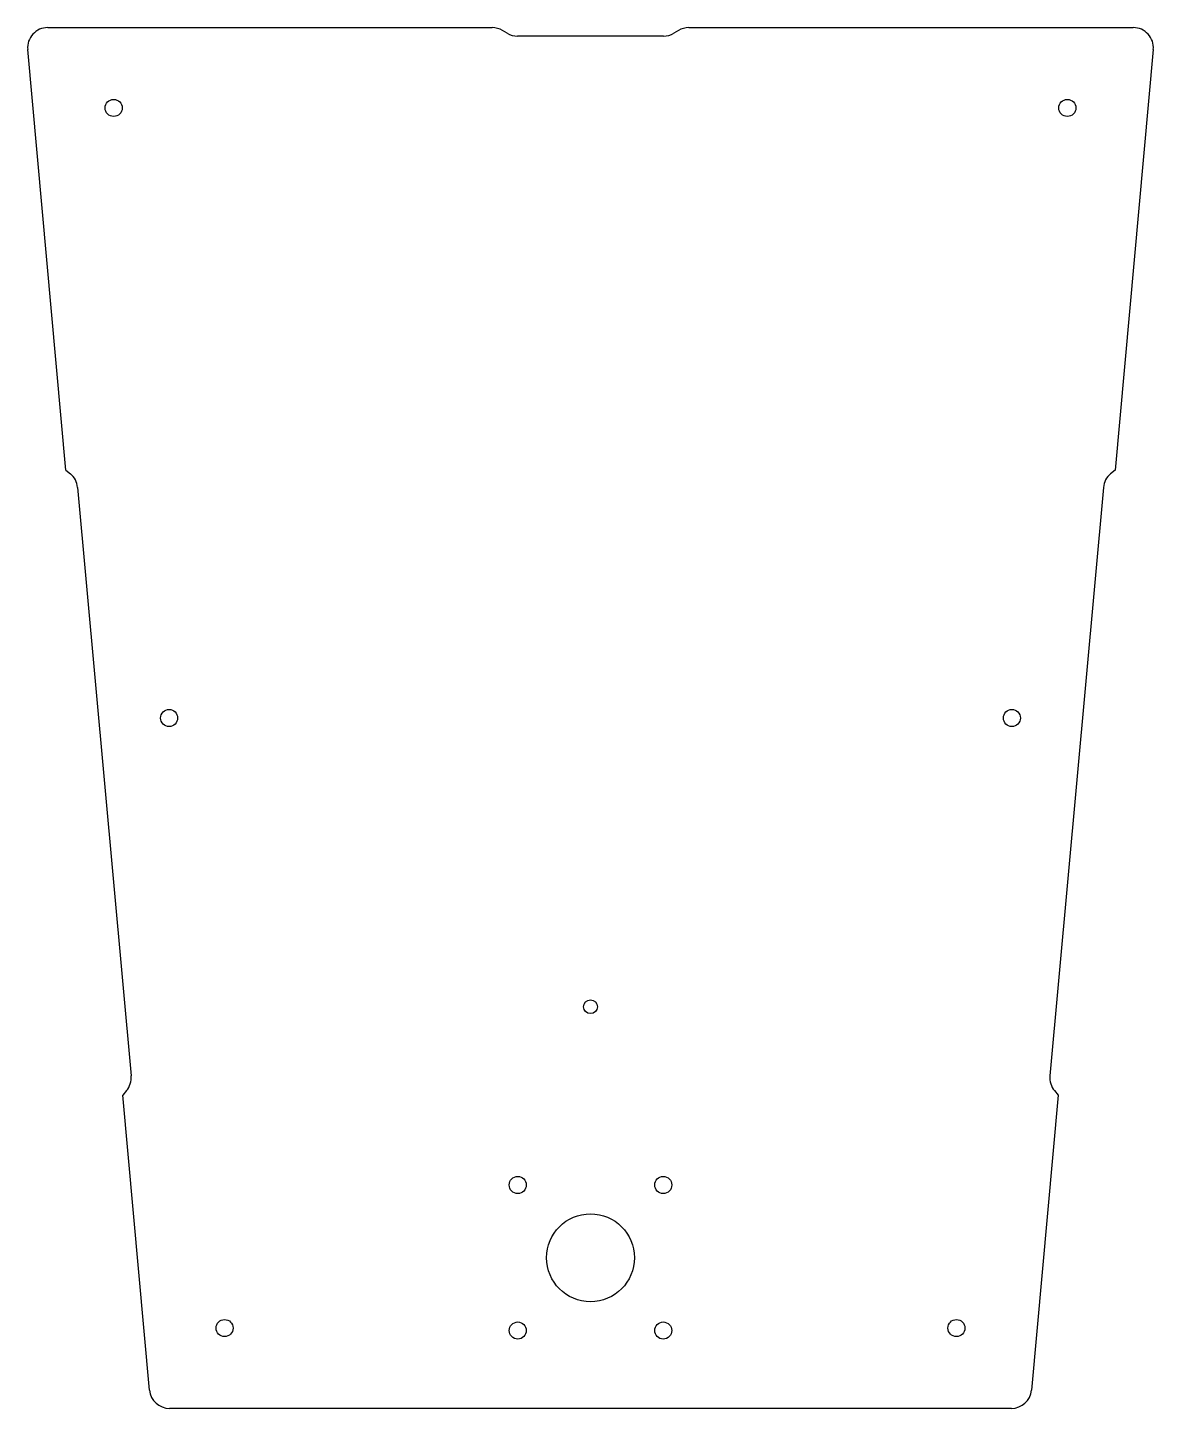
# Model space of a CAD drawing. Header units: millimetres. Extents: x -224 to 224, y -275 to 275.
import ezdxf

# ---------------------------------------------------------------- set-up
doc = ezdxf.new("R2010")
doc.units = ezdxf.units.MM

msp = doc.modelspace()

# ---------------------------------------------------------------- linework, layer by layer
at = {"color": 7, "linetype": 'Continuous', "lineweight": 25}
for p, q in [((-216.24, 275), (-39.17, 275)), ((39.17, 275), (216.24, 275)), ((-33.23, 272.75), (-35.02, 273.84)), ((29.08, 271.59), (-29.08, 271.59)), ((35.02, 273.84), (33.23, 272.75)), ((-208.98, 98.75), (-224.21, 266.28)), ((224.21, 266.28), (208.98, 98.75)), ((-208.98, 98.75), (-207.18, 97.25)), ((208.98, 98.75), (207.18, 97.25)), ((-204.33, 91.83), (-183.02, -142.57)), ((204.33, 91.83), (183.02, -142.57)), ((-184.84, -148.42), (-186.34, -150.22)), ((184.84, -148.42), (186.34, -150.22)), ((-175.66, -267.72), (-186.34, -150.22)), ((186.34, -150.22), (175.66, -267.72)), ((167.69, -275), (-167.69, -275))]:
    msp.add_line(p, q, dxfattribs=at)
for centre, radius in [((-189.96, 243), 3.4), ((189.96, 243), 3.4), ((-167.87, 0), 3.4), ((167.87, 0), 3.4), ((0, -115), 2.73), ((-28.99, -186.01), 3.4), ((28.99, -186.01), 3.4), ((0, -215), 17.5), ((-145.78, -243), 3.4), ((-28.99, -243.99), 3.4), ((28.99, -243.99), 3.4), ((145.78, -243), 3.4)]:
    msp.add_circle(centre, radius, dxfattribs=at)
for centre, start, end in [((-216.24, 267), 90, 185.1944), ((-39.17, 267), 58.7558, 90), ((39.17, 267), 90, 121.2442), ((216.24, 267), 354.8056, 90), ((-29.08, 279.59), 238.7558, 270), ((29.08, 279.59), 270, 301.2442), ((-212.3, 91.11), 5.1944, 50.1944), ((212.3, 91.11), 129.8056, 174.8056), ((-190.99, -143.3), 320.1944, 5.1944), ((190.99, -143.3), 174.8056, 219.8056), ((-167.69, -267), 185.1944, 270), ((167.69, -267), 270, 354.8056)]:
    msp.add_arc(centre, 8, start, end, dxfattribs=at)

doc.saveas('drawing.dxf')
